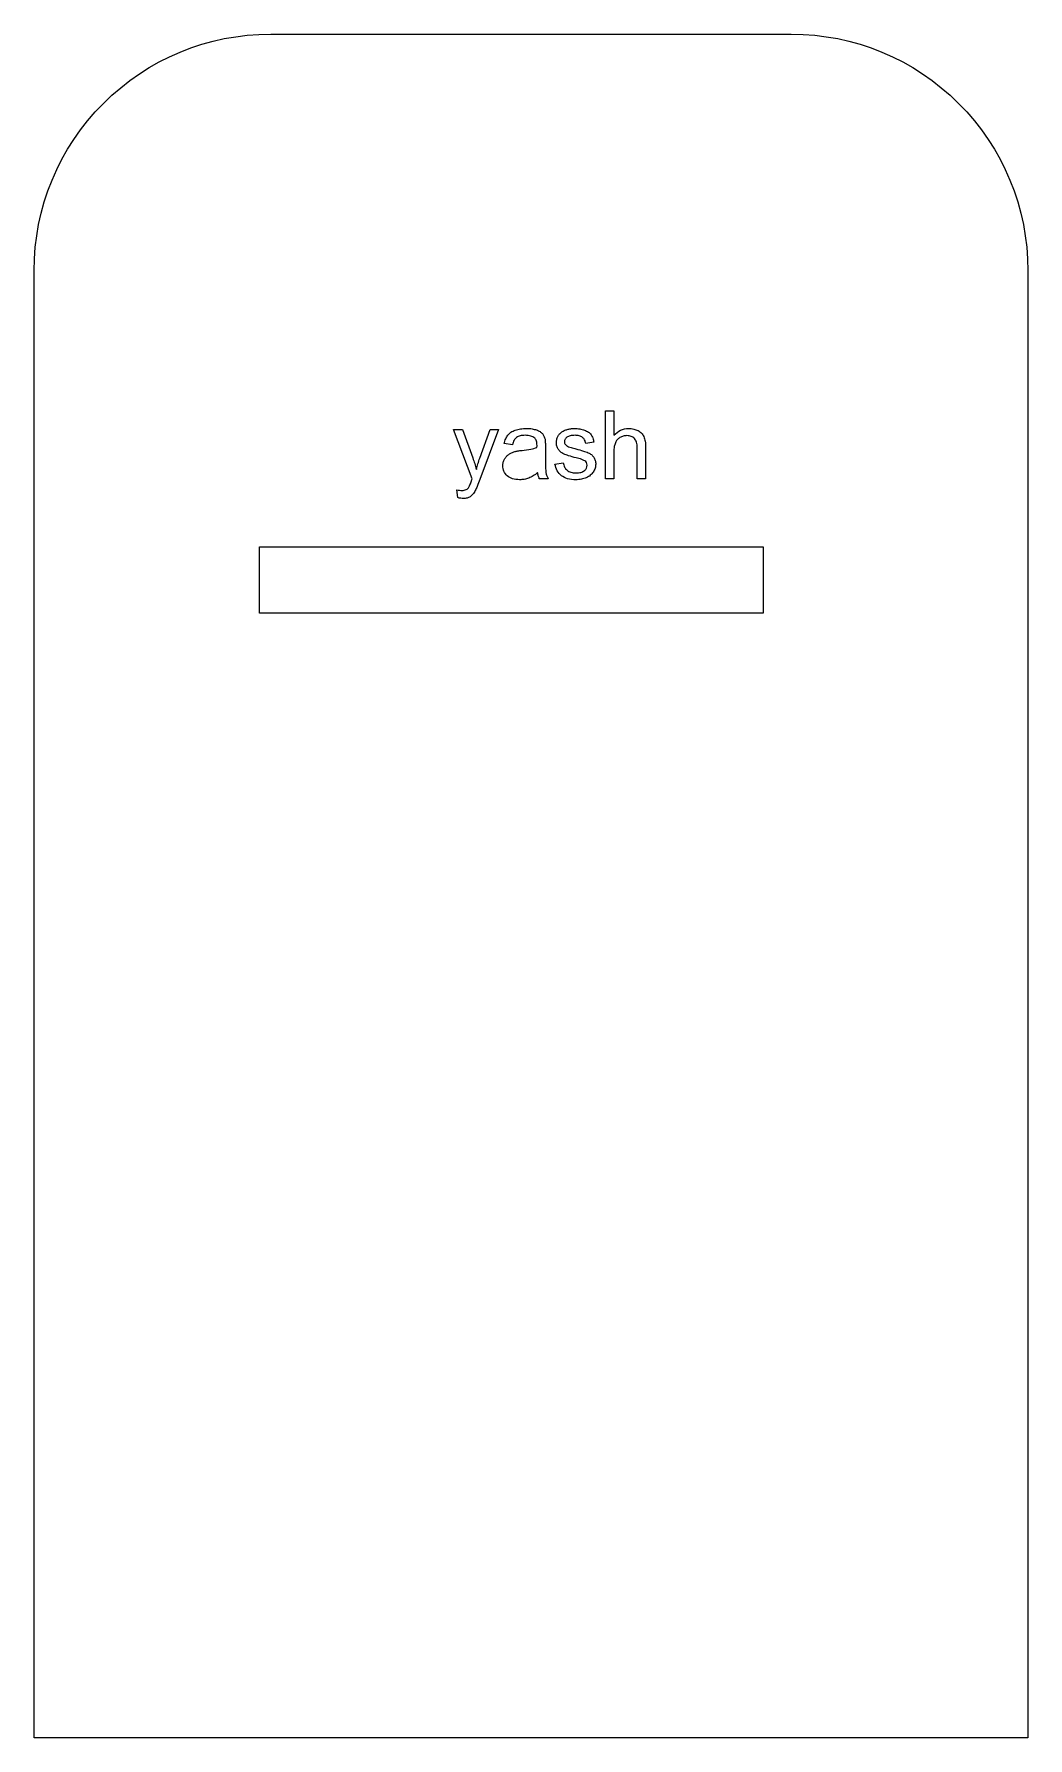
# Model space of a CAD drawing. Header units: millimetres. Extents: x 0 to 105, y 0 to 180.
import ezdxf

# ---------------------------------------------------------------- set-up
doc = ezdxf.new("R2010")
doc.units = ezdxf.units.MM
doc.layers.get('0').update_dxf_attribs({"linetype": 'CONTINUOUS'})

msp = doc.modelspace()

# ---------------------------------------------------------------- linework, layer by layer
for p, q in [((60.38, 133.03), (60.38, 140.19)), ((60.38, 140.19), (61.26, 140.19)), ((61.26, 140.19), (61.26, 137.62)), ((46.29, 133.02), (44.32, 138.22)), ((44.32, 138.22), (45.27, 138.22)), ((45.27, 138.22), (46.35, 135.22)), ((47.09, 135.2), (48.19, 138.22)), ((49.07, 138.22), (47.1, 132.94)), ((48.19, 138.22), (49.07, 138.22)), ((59.14, 136.88), (58.28, 136.76)), ((50.53, 136.62), (49.67, 136.74)), ((54.02, 136.38), (54.02, 135.21)), ((61.26, 135.87), (61.26, 133.03)), ((63.73, 133.03), (63.73, 136.32)), ((64.61, 136.32), (64.61, 133.03)), ((55.03, 134.58), (55.9, 134.72)), ((44.78, 131.04), (44.68, 131.86)), ((54.3, 133.03), (53.38, 133.03)), ((61.26, 133.03), (60.38, 133.03)), ((64.61, 133.03), (63.73, 133.03))]:
    msp.add_line(p, q)
msp.add_lwpolyline([(0, 155, -0.414214), (25, 180), (80, 180, -0.414214), (105, 155), (105, 0), (0, 0)], format="xyb", close=True)
msp.add_lwpolyline([(77.04, 118.84), (23.83, 118.84), (23.83, 125.84), (77.04, 125.84)], close=True)
for points, knots in [([(49.67, 136.74), (49.72, 136.91), (49.79, 137.23), (49.98, 137.5), (50.06, 137.63)], [0, 0, 0, 0, 0.05222003, 0.09774477, 0.09774477, 0.09774477, 0.09774477]), ([(50.06, 137.63), (50.16, 137.74), (50.38, 137.97), (50.68, 138.09), (50.84, 138.15)], [0, 0, 0, 0, 0.04449743, 0.09450352, 0.09450352, 0.09450352, 0.09450352]), ([(50.97, 137.39), (50.88, 137.3), (50.66, 137.08), (50.58, 136.79), (50.53, 136.62)], [0, 0, 0, 0, 0.03956896, 0.08972612, 0.08972612, 0.08972612, 0.08972612]), ([(50.84, 138.15), (51.02, 138.21), (51.4, 138.32), (51.8, 138.33), (52.01, 138.34)], [0, 0, 0, 0, 0.0565038, 0.1195365, 0.1195365, 0.1195365, 0.1195365]), ([(51.89, 137.61), (51.7, 137.6), (51.38, 137.6), (51.09, 137.45), (50.97, 137.39)], [0, 0, 0, 0, 0.05416711, 0.09520062, 0.09520062, 0.09520062, 0.09520062]), ([(52.89, 137.31), (52.75, 137.4), (52.45, 137.59), (52.09, 137.6), (51.89, 137.61)], [0, 0, 0, 0, 0.0474566, 0.1061584, 0.1061584, 0.1061584, 0.1061584]), ([(52.01, 138.34), (52.22, 138.33), (52.58, 138.33), (52.93, 138.22), (53.09, 138.18)], [0, 0, 0, 0, 0.0603073, 0.1094544, 0.1094544, 0.1094544, 0.1094544]), ([(53.14, 136.55), (53.13, 136.71), (53.13, 136.99), (52.96, 137.21), (52.89, 137.31)], [0, 0, 0, 0, 0.04619777, 0.08145771, 0.08145771, 0.08145771, 0.08145771]), ([(53.09, 138.18), (53.22, 138.13), (53.45, 138.04), (53.62, 137.86), (53.7, 137.79)], [0, 0, 0, 0, 0.0400988, 0.07320017, 0.07320017, 0.07320017, 0.07320017]), ([(53.7, 137.79), (53.76, 137.7), (53.89, 137.52), (53.95, 137.3), (53.98, 137.19)], [0, 0, 0, 0, 0.03152068, 0.06624411, 0.06624411, 0.06624411, 0.06624411]), ([(53.98, 137.19), (53.99, 137.08), (54.02, 136.81), (54.02, 136.54), (54.02, 136.38)], [0, 0, 0, 0, 0.03166613, 0.08123885, 0.08123885, 0.08123885, 0.08123885]), ([(55.18, 136.84), (55.18, 136.95), (55.2, 137.18), (55.29, 137.38), (55.34, 137.48)], [0, 0, 0, 0, 0.03362112, 0.06666195, 0.06666195, 0.06666195, 0.06666195]), ([(55.37, 136.15), (55.31, 136.25), (55.2, 136.47), (55.19, 136.72), (55.18, 136.84)], [0, 0, 0, 0, 0.03616136, 0.07291699, 0.07291699, 0.07291699, 0.07291699]), ([(55.34, 137.48), (55.39, 137.58), (55.51, 137.77), (55.68, 137.9), (55.77, 137.97)], [0, 0, 0, 0, 0.03289665, 0.06582861, 0.06582861, 0.06582861, 0.06582861]), ([(55.77, 137.97), (55.85, 138.02), (56.02, 138.13), (56.22, 138.2), (56.33, 138.23)], [0, 0, 0, 0, 0.02797315, 0.06172741, 0.06172741, 0.06172741, 0.06172741]), ([(56.29, 137.41), (56.21, 137.35), (56.07, 137.22), (56.04, 137.03), (56.03, 136.94)], [0, 0, 0, 0, 0.02913494, 0.05510036, 0.05510036, 0.05510036, 0.05510036]), ([(56.03, 136.94), (56.03, 136.89), (56.04, 136.78), (56.1, 136.68), (56.13, 136.64)], [0, 0, 0, 0, 0.01645597, 0.03306695, 0.03306695, 0.03306695, 0.03306695]), ([(57.15, 137.61), (56.97, 137.61), (56.67, 137.61), (56.4, 137.47), (56.29, 137.41)], [0, 0, 0, 0, 0.05212074, 0.08978848, 0.08978848, 0.08978848, 0.08978848]), ([(56.33, 138.23), (56.45, 138.26), (56.7, 138.32), (56.95, 138.33), (57.09, 138.34)], [0, 0, 0, 0, 0.03751761, 0.07685087, 0.07685087, 0.07685087, 0.07685087]), ([(57.09, 138.34), (57.28, 138.33), (57.64, 138.32), (57.99, 138.21), (58.16, 138.16)], [0, 0, 0, 0, 0.0574802, 0.1090593, 0.1090593, 0.1090593, 0.1090593]), ([(57.94, 137.39), (57.83, 137.45), (57.59, 137.6), (57.31, 137.61), (57.15, 137.61)], [0, 0, 0, 0, 0.037832, 0.08364859, 0.08364859, 0.08364859, 0.08364859]), ([(58.28, 136.76), (58.26, 136.89), (58.2, 137.13), (58.03, 137.3), (57.94, 137.39)], [0, 0, 0, 0, 0.03742729, 0.07247662, 0.07247662, 0.07247662, 0.07247662]), ([(58.16, 138.16), (58.3, 138.1), (58.56, 137.99), (58.75, 137.78), (58.84, 137.68)], [0, 0, 0, 0, 0.04512352, 0.08397382, 0.08397382, 0.08397382, 0.08397382]), ([(58.84, 137.68), (58.91, 137.57), (59.06, 137.32), (59.11, 137.03), (59.14, 136.88)], [0, 0, 0, 0, 0.03969824, 0.08641885, 0.08641885, 0.08641885, 0.08641885]), ([(61.26, 137.62), (61.48, 137.83), (61.92, 138.25), (62.51, 138.31), (62.81, 138.34)], [0, 0, 0, 0, 0.0877501, 0.1752772, 0.1752772, 0.1752772, 0.1752772]), ([(61.41, 136.83), (61.37, 136.69), (61.27, 136.38), (61.26, 136.05), (61.26, 135.87)], [0, 0, 0, 0, 0.0426974, 0.09726378, 0.09726378, 0.09726378, 0.09726378]), ([(61.9, 137.38), (61.79, 137.3), (61.58, 137.16), (61.47, 136.94), (61.41, 136.83)], [0, 0, 0, 0, 0.03792882, 0.07465769, 0.07465769, 0.07465769, 0.07465769]), ([(62.63, 137.58), (62.5, 137.57), (62.25, 137.55), (62.01, 137.44), (61.9, 137.38)], [0, 0, 0, 0, 0.03823988, 0.07693299, 0.07693299, 0.07693299, 0.07693299]), ([(63.44, 137.28), (63.33, 137.37), (63.1, 137.55), (62.79, 137.57), (62.63, 137.58)], [0, 0, 0, 0, 0.04118792, 0.08811797, 0.08811797, 0.08811797, 0.08811797]), ([(62.81, 138.34), (63, 138.33), (63.34, 138.31), (63.66, 138.17), (63.81, 138.11)], [0, 0, 0, 0, 0.0541314, 0.1034305, 0.1034305, 0.1034305, 0.1034305]), ([(63.73, 136.32), (63.72, 136.51), (63.71, 136.86), (63.52, 137.15), (63.44, 137.28)], [0, 0, 0, 0, 0.0573918, 0.1018898, 0.1018898, 0.1018898, 0.1018898]), ([(63.81, 138.11), (63.95, 138.03), (64.2, 137.87), (64.35, 137.61), (64.42, 137.48)], [0, 0, 0, 0, 0.04537413, 0.088594, 0.088594, 0.088594, 0.088594]), ([(64.42, 137.48), (64.48, 137.32), (64.6, 136.94), (64.6, 136.54), (64.61, 136.32)], [0, 0, 0, 0, 0.0509576, 0.1182522, 0.1182522, 0.1182522, 0.1182522]), ([(46.35, 135.22), (46.42, 135.02), (46.56, 134.62), (46.67, 134.22), (46.73, 134.01)], [0, 0, 0, 0, 0.06188, 0.125899, 0.125899, 0.125899, 0.125899]), ([(46.73, 134.01), (46.78, 134.21), (46.88, 134.61), (47.02, 135), (47.09, 135.2)], [0, 0, 0, 0, 0.0620756, 0.1236073, 0.1236073, 0.1236073, 0.1236073]), ([(49.52, 134.4), (49.53, 134.52), (49.54, 134.77), (49.65, 134.99), (49.7, 135.1)], [0, 0, 0, 0, 0.03669477, 0.07229548, 0.07229548, 0.07229548, 0.07229548]), ([(49.7, 135.1), (49.76, 135.19), (49.88, 135.39), (50.06, 135.53), (50.15, 135.6)], [0, 0, 0, 0, 0.03473158, 0.06842967, 0.06842967, 0.06842967, 0.06842967]), ([(50.15, 135.6), (50.25, 135.66), (50.45, 135.78), (50.67, 135.85), (50.78, 135.89)], [0, 0, 0, 0, 0.03421221, 0.06971836, 0.06971836, 0.06971836, 0.06971836]), ([(50.78, 135.89), (50.89, 135.91), (51.15, 135.97), (51.41, 136), (51.56, 136.02)], [0, 0, 0, 0, 0.03315754, 0.07926798, 0.07926798, 0.07926798, 0.07926798]), ([(51.56, 136.02), (51.87, 136.06), (52.4, 136.12), (52.92, 136.26), (53.13, 136.32)], [0, 0, 0, 0, 0.0934492, 0.1598273, 0.1598273, 0.1598273, 0.1598273]), ([(53.13, 136.32), (53.13, 136.37), (53.13, 136.45), (53.14, 136.53), (53.14, 136.55)], [0, 0, 0, 0, 0.01477505, 0.02295467, 0.02295467, 0.02295467, 0.02295467]), ([(54.02, 135.21), (54.02, 134.87), (54.01, 134.35), (54.06, 133.84), (54.08, 133.66)], [0, 0, 0, 0, 0.1000465, 0.1552002, 0.1552002, 0.1552002, 0.1552002]), ([(55.94, 135.65), (55.82, 135.72), (55.6, 135.84), (55.44, 136.05), (55.37, 136.15)], [0, 0, 0, 0, 0.03910768, 0.07591648, 0.07591648, 0.07591648, 0.07591648]), ([(57.28, 135.23), (57, 135.3), (56.55, 135.41), (56.11, 135.58), (55.94, 135.65)], [0, 0, 0, 0, 0.0849554, 0.1406543, 0.1406543, 0.1406543, 0.1406543]), ([(56.13, 136.64), (56.18, 136.59), (56.27, 136.49), (56.4, 136.43), (56.47, 136.4)], [0, 0, 0, 0, 0.01891302, 0.04141009, 0.04141009, 0.04141009, 0.04141009]), ([(56.47, 136.4), (56.56, 136.37), (56.81, 136.29), (57.07, 136.22), (57.25, 136.18)], [0, 0, 0, 0, 0.02722058, 0.0808278, 0.0808278, 0.0808278, 0.0808278]), ([(57.25, 136.18), (57.51, 136.11), (57.95, 135.99), (58.38, 135.83), (58.55, 135.77)], [0, 0, 0, 0, 0.0823375, 0.1364298, 0.1364298, 0.1364298, 0.1364298]), ([(58.18, 134.93), (58.07, 134.98), (57.78, 135.11), (57.47, 135.18), (57.28, 135.23)], [0, 0, 0, 0, 0.0341895, 0.09482159, 0.09482159, 0.09482159, 0.09482159]), ([(58.55, 135.77), (58.66, 135.71), (58.89, 135.6), (59.05, 135.4), (59.13, 135.31)], [0, 0, 0, 0, 0.0382278, 0.07475977, 0.07475977, 0.07475977, 0.07475977]), ([(59.13, 135.31), (59.19, 135.2), (59.32, 134.96), (59.33, 134.7), (59.34, 134.56)], [0, 0, 0, 0, 0.03741112, 0.07900343, 0.07900343, 0.07900343, 0.07900343]), ([(49.98, 133.33), (49.85, 133.48), (49.58, 133.79), (49.54, 134.19), (49.52, 134.4)], [0, 0, 0, 0, 0.0586997, 0.1189456, 0.1189456, 0.1189456, 0.1189456]), ([(51.3, 132.92), (51.04, 132.93), (50.56, 132.95), (50.16, 133.21), (49.98, 133.33)], [0, 0, 0, 0, 0.0762789, 0.1402514, 0.1402514, 0.1402514, 0.1402514]), ([(53.2, 133.67), (53.05, 133.55), (52.76, 133.31), (52.42, 133.16), (52.26, 133.09)], [0, 0, 0, 0, 0.0595718, 0.111161, 0.111161, 0.111161, 0.111161]), ([(53.38, 133.03), (53.34, 133.13), (53.25, 133.34), (53.22, 133.56), (53.2, 133.67)], [0, 0, 0, 0, 0.03171785, 0.06660199, 0.06660199, 0.06660199, 0.06660199]), ([(54.08, 133.66), (54.1, 133.55), (54.15, 133.33), (54.25, 133.13), (54.3, 133.03)], [0, 0, 0, 0, 0.03288034, 0.06634019, 0.06634019, 0.06634019, 0.06634019]), ([(55.71, 133.34), (55.55, 133.5), (55.2, 133.85), (55.09, 134.33), (55.03, 134.58)], [0, 0, 0, 0, 0.0678242, 0.1441598, 0.1441598, 0.1441598, 0.1441598]), ([(57.25, 132.92), (56.94, 132.92), (56.39, 132.94), (55.92, 133.21), (55.71, 133.34)], [0, 0, 0, 0, 0.089667, 0.1618971, 0.1618971, 0.1618971, 0.1618971]), ([(55.9, 134.72), (55.93, 134.56), (55.99, 134.25), (56.21, 134.02), (56.31, 133.92)], [0, 0, 0, 0, 0.04817777, 0.09149197, 0.09149197, 0.09149197, 0.09149197]), ([(56.31, 133.92), (56.44, 133.84), (56.72, 133.66), (57.06, 133.65), (57.24, 133.64)], [0, 0, 0, 0, 0.04520777, 0.09906489, 0.09906489, 0.09906489, 0.09906489]), ([(57.24, 133.64), (57.42, 133.64), (57.75, 133.65), (58.02, 133.81), (58.14, 133.88)], [0, 0, 0, 0, 0.05309346, 0.09455575, 0.09455575, 0.09455575, 0.09455575]), ([(58.14, 133.88), (58.23, 133.97), (58.39, 134.13), (58.42, 134.35), (58.43, 134.46)], [0, 0, 0, 0, 0.03465169, 0.06657027, 0.06657027, 0.06657027, 0.06657027]), ([(58.43, 134.46), (58.42, 134.56), (58.4, 134.75), (58.25, 134.87), (58.18, 134.93)], [0, 0, 0, 0, 0.0273865, 0.05544594, 0.05544594, 0.05544594, 0.05544594]), ([(59.08, 133.73), (58.98, 133.61), (58.78, 133.35), (58.49, 133.2), (58.34, 133.13)], [0, 0, 0, 0, 0.04653365, 0.09630635, 0.09630635, 0.09630635, 0.09630635]), ([(59.34, 134.56), (59.33, 134.41), (59.3, 134.12), (59.16, 133.86), (59.08, 133.73)], [0, 0, 0, 0, 0.04314223, 0.08761312, 0.08761312, 0.08761312, 0.08761312]), ([(44.68, 131.86), (44.77, 131.84), (44.94, 131.8), (45.11, 131.79), (45.19, 131.78)], [0, 0, 0, 0, 0.02760652, 0.05100361, 0.05100361, 0.05100361, 0.05100361]), ([(45.19, 131.78), (45.28, 131.78), (45.44, 131.79), (45.59, 131.85), (45.66, 131.88)], [0, 0, 0, 0, 0.02647997, 0.04825644, 0.04825644, 0.04825644, 0.04825644]), ([(45.66, 131.88), (45.71, 131.92), (45.83, 131.99), (45.9, 132.1), (45.94, 132.15)], [0, 0, 0, 0, 0.01982544, 0.04003499, 0.04003499, 0.04003499, 0.04003499]), ([(45.94, 132.15), (45.98, 132.23), (46.09, 132.44), (46.16, 132.66), (46.21, 132.81)], [0, 0, 0, 0, 0.02539092, 0.07078155, 0.07078155, 0.07078155, 0.07078155]), ([(46.61, 131.77), (46.53, 131.64), (46.39, 131.39), (46.17, 131.21), (46.07, 131.13)], [0, 0, 0, 0, 0.0452827, 0.08394995, 0.08394995, 0.08394995, 0.08394995]), ([(46.21, 132.81), (46.22, 132.84), (46.25, 132.91), (46.27, 132.98), (46.29, 133.02)], [0, 0, 0, 0, 0.00957455, 0.02286172, 0.02286172, 0.02286172, 0.02286172]), ([(47.1, 132.94), (47.01, 132.7), (46.86, 132.3), (46.68, 131.92), (46.61, 131.77)], [0, 0, 0, 0, 0.0774586, 0.1276498, 0.1276498, 0.1276498, 0.1276498]), ([(52.26, 133.09), (52.11, 133.04), (51.79, 132.94), (51.46, 132.92), (51.3, 132.92)], [0, 0, 0, 0, 0.04853692, 0.09882859, 0.09882859, 0.09882859, 0.09882859]), ([(58.34, 133.13), (58.17, 133.07), (57.82, 132.94), (57.44, 132.92), (57.25, 132.92)], [0, 0, 0, 0, 0.0539206, 0.1120251, 0.1120251, 0.1120251, 0.1120251]), ([(45.35, 130.93), (45.26, 130.93), (45.06, 130.95), (44.88, 131), (44.78, 131.04)], [0, 0, 0, 0, 0.02698941, 0.05784496, 0.05784496, 0.05784496, 0.05784496]), ([(46.07, 131.13), (45.96, 131.07), (45.74, 130.95), (45.48, 130.94), (45.35, 130.93)], [0, 0, 0, 0, 0.03651601, 0.07590564, 0.07590564, 0.07590564, 0.07590564])]:
    msp.add_open_spline(points, degree=3, knots=knots)

doc.saveas('drawing.dxf')
